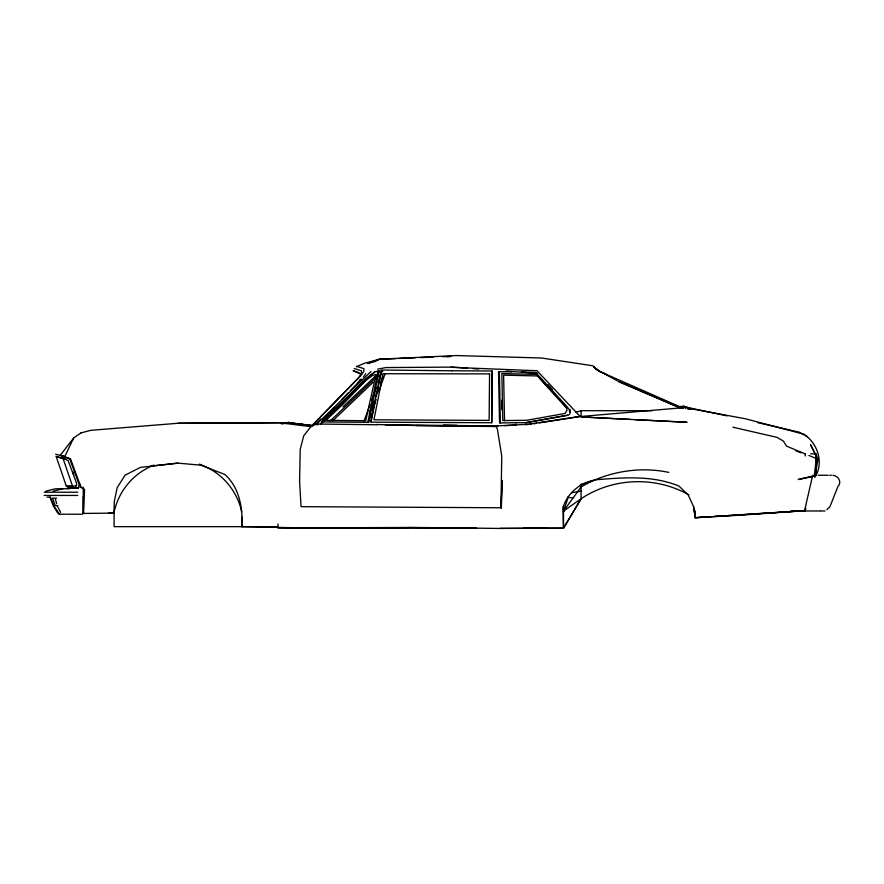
<?xml version="1.0" encoding="UTF-8"?>
<svg xmlns="http://www.w3.org/2000/svg" width="884" height="884" viewBox="0 0 884 884"><rect width="100%" height="100%" fill="white"/><g stroke="black" fill="none" stroke-linecap="round" stroke-linejoin="round"><path stroke-width="1.33" d="M83.328 496.51L83.195 512.499L82.422 514.223M805.291 456L805.291 453.956M810.705 453.823L816.12 453.89L816.065 474.73M492.101 371.015L491.637 422.74L371.346 422.165M491.802 422.751L492.277 371.015L451.757 370.761M317.699 424.442L315.002 424.364L310.881 426.685L303.72 435.812L300.24 449.216L299.588 481.106L301.046 506.676L500.963 507.759L501.747 456.144L497.394 429.116L496.09 426.187L416.386 425.524L496.476 426.563L494.057 426.077L528.356 424.243L581.341 416.198L580.368 416.53L687.1 407.358L726.979 415.856M501.35 508.134L502.211 480.377L500.963 507.759M83.582 513.516L84.577 489.294L81.03 487.482L79.593 483.625M564.323 511.416L564.81 507.438L568.379 496.697M815.479 465.238L816.308 458.498M815.391 454.354L816.374 458.575L814.219 476.111L815.943 475.382L814.694 477.415M815.092 475.459L817.954 459.459M378.098 370.871L367.843 422.32L321.654 421.878M368.827 422.331L379.081 370.871L375.125 371.932L366.882 377.888L322.627 421.878M370.683 422.077L381.28 370.031L451.923 370.772M371.28 420.718L375.722 399.391M376.275 396.728L381.545 371.402M804.794 509.637L812.705 475.249M816.142 475.249C823.556 460.619 816.938 443.326 804.352 434.353L745.488 418.773L691.178 408.784L683.873 406.176L679.553 406.574L683.233 407.966M409.182 527.394L500.09 528.444L563.506 528.201L562.975 507.515C567.749 492.543 580.578 482.377 595.904 479.769C623.629 477.515 652.679 475.172 678.989 486.101L688.293 495.106L693.531 506.543L695.288 517.748L805.214 510.609L805.876 508.112M367.921 422.685L371.059 413.734M372.407 409.889L375.998 399.667M378.683 391.988L384.971 374.087M364.009 421.016L370.098 404.408M371.501 400.574L376.186 387.8M378.065 382.684L379.932 377.567M369.236 413.425L373.49 401.922M375.38 396.805L378.695 387.866M380.584 382.761L382.949 376.374M80.952 432.994L73.748 437.79L64.72 456.708L70.576 459.061L81.096 487.57M72.61 440.122L73.748 437.79M685.84 408.397L686.316 407.436M78.963 487.106L78.444 487.858L67.129 488.211L78.532 487.835L73.836 488.001M581.108 483.824L581.108 498.742L563.506 528.201L523.494 528.19M688.879 494.841A97.538 90.323 0 0 0 581.108 498.742L563.506 528.124L563.506 505.604M78.444 487.858L79.085 484.333L69.913 459.26L63.902 456.354L55.648 454.243M75.891 486.123L76.599 485.128M62.631 456.022L60.267 455.282L72.355 439.702M358.948 381.457L360.473 379.269M363.335 377.026L365.766 373.722M357.666 382.827L360.517 379.888M332.24 409.259L334.13 407.314M341.699 399.524L348.329 392.717M350.219 390.772L361.578 379.092M316.074 423.856L320.947 419.038M370.948 374.661L320.605 424.088L323.389 419.215L374.761 371.534M373.225 382.208L332.605 420.928M370.948 371.556L316.826 424.022L377.181 424.762M342.948 406.839L375.567 375.965M362.385 383.081L367.346 378.374M325.931 420.331L342.97 404.22L365.921 380.374L372.772 375.269L375.976 374.462L365.733 420.729L327.301 420.342M329.622 421.502L373.656 379.744L381.822 373.844M826.849 509.637L829.822 506.974L837.966 486.421C842.242 482.167 838.209 475.714 832.883 475.249M581.108 498.742L563.506 511.096L581.108 486.94A98.378 75.936 -11.1 0 1 668.757 472.387M356.34 366.761L364.219 363.346L379.369 359.236L456.387 355.556L541.527 357.998L592.877 365.788L598.07 370.783M56.211 456.343L63.814 458.674M814.153 476.034L815.877 475.305M379.391 359.28L367.998 363.556L379.391 359.28L395.877 358.572M377.446 372.274L379.744 371.424M580.28 485.073L593.241 480.587M45.88 491.15L55.394 488.786L69.604 488.786M53.173 491.15L62.687 488.786M575.904 412.22L581.108 410.695L652.226 410.695M80.886 432.917L90.886 430.32L178.049 423.259L279.863 422.696L286.526 423.458M815.943 475.382L798.252 479.515L812.893 476.388M282.184 423.812L288.195 422.419L311.82 425.933L315.002 424.364L317.931 424.651M59.571 489.261L61.957 488.786M377.612 369.18L385.789 367.578L452.597 367.092L467.68 368.219M525.604 422.662L567.451 415.182M571.65 492.719L581.108 491.184M531.063 424.209L525.682 424.74M533.792 423.779L536.522 423.348M539.251 422.917L580.18 416.508L537.019 370.739L451.028 367.302M151.12 466.078L177.684 463.117L200.513 465.15M177.761 463.205L140.556 467.349L125.13 475.128L117.229 487.548L114.345 501.184L113.903 513.107L83.516 513.438M378.927 371.943L382.684 371.611M742.88 514.985L805.269 510.676L755.721 513.781M373.136 361.644L375.866 361.468M446.862 356.683L450.951 356.407L442.685 356.694M695.222 510.808L695.222 517.67L710.349 516.698M714.471 516.433L724.095 515.814M728.217 515.549L737.842 514.93M743.345 514.576L751.599 514.046M695.222 517.67L742.947 515.063M281.035 423.602L286.515 423.326M497.836 425.911L385.413 424.861M504.466 425.635L516.4 425.138M398.64 358.462L415.148 357.799M420.662 357.578L433.049 357.081M790.661 511.096L805.214 510.609M378.75 371.479L382.595 371.357M72.499 486.222L75.936 486.089M516.466 422.729L499.537 422.939L498.521 371.678L511.836 371.888M178.049 423.259L279.93 422.773L310.881 426.685M515.615 422.729L526.466 422.674L568.301 415.193L569.727 414.121L570.445 411.988L570.092 409.502M409.237 527.472L302.361 527.881L241.94 526.665C242.78 507.836 239.52 487.57 224.757 474.41L200.436 465.072M66.399 486.089L72.687 486.067M72.355 486.333L66.399 486.355L56.211 456.597L64.079 459.017M500.035 528.367L546.898 528.19M818.252 475.249L828.197 475.249M829.7 475.249L831.391 475.249M44.2 492.222L77.726 492.222M44.2 495.438L51.206 495.438M51.493 495.438L77.726 495.438M47.051 497.151L50.421 497.151L53.88 506.002L59.548 514.223M56.598 498.178L52.565 498.178L55.206 505.604L57.891 505.604M804.738 510.974L820.009 510.974M820.606 510.974L824.971 510.974M108.566 513.107L113.903 513.107A65.294 65.294 0 0 1 154.026 465.061M65.803 514.223L59.029 514.223L57.361 512.499L53.36 506.002L49.99 497.151M66.819 514.223L81.35 514.223M277.963 528.124L476.598 528.179M443.216 425.193L456.84 425.259M530.975 373.335L537.605 373.435L506.068 371.081M443.459 425.491L457.205 425.712M451.525 425.712L454.277 425.745M376.838 424.519L416.242 425.536M521.372 371.755L535.781 372.562L566.732 406.297L569.23 409.491L569.594 411.988M298.626 423.756L295.09 423.602L312.903 425.646M630.635 419.436L581.075 416.939L687.089 422.276L634.767 419.646M473.161 368.628L478.653 369.037M530.146 373.523L535.649 373.943M288.195 422.419L310.417 425.646M567.605 497.338L573.009 497.891M312.859 425.58L299.798 423.977M757.71 422.629L799.368 432.199L807.368 436.829M732.847 427.204L776.937 437.337L783.323 441.039L786.55 446.111L805.191 453.901M356.672 366.352L363.932 368.639L363.799 371.512L360.55 375.921L311.975 425.69L358.561 377.689L361.401 373.645L361.49 370.805L354.208 368.529M60.267 455.282L65.195 456.708M796.031 450.906L801.114 452.829M62.93 458.133L68.167 460.63L76.477 482.973L76.554 485.161M62.897 458.166L66.101 459.393M815.026 453.691L815.446 454.431L810.529 444.685L815.026 453.691L816.175 454.144L817.987 459.503M808.915 455.459L816.374 458.575M594.744 367.722L599.562 371.169L619.021 381.711L680.448 407.9M68.167 457.989L70.51 458.984M683.122 408.154L598.899 371.125M619.021 381.711L680.183 408.01M599.142 371.203L601.529 372.252M607.043 374.683L603.463 373.114L604.656 373.656M681.332 407.347L682.404 407.833M599.595 371.225L593.805 367.07L596.788 369.744M683.873 406.176L685.708 407.955M547.859 384.551L552.511 389.601M555.141 394.905L537.759 375.965L503.626 375.147L504.532 420.784M556.975 396.894L566.125 406.872M566.644 408.231L535.991 374.385L501.858 373.578L502.775 420.552L526.665 420.309L565.009 413.447L566.976 410.519L566.644 408.242M60.653 512.499L57.261 506.002M72.853 471.857L73.737 474.697M62.167 455.912L73.162 488.023M55.405 499.117L56.642 503.703M693.531 506.543L695.288 517.748M501.681 400.242L501.869 409.69M499.383 371.678L500.388 422.95M581.108 410.695L581.108 414.828M277.963 523.98L277.963 526.665L114.08 526.665L114.08 513.107M241.995 517.173L241.995 526.665M83.24 487.183L83.24 513.107M199.309 464.122A65.294 65.294 0 0 1 241.719 511.781M489.559 373.888L489.117 420.397L373.932 419.789L383.07 373.722L489.559 373.888M691.178 408.784L687.763 408.839L691.178 408.784M357.943 372.385L353.07 370.65L361.6 374.385L357.943 372.385"/></g></svg>
